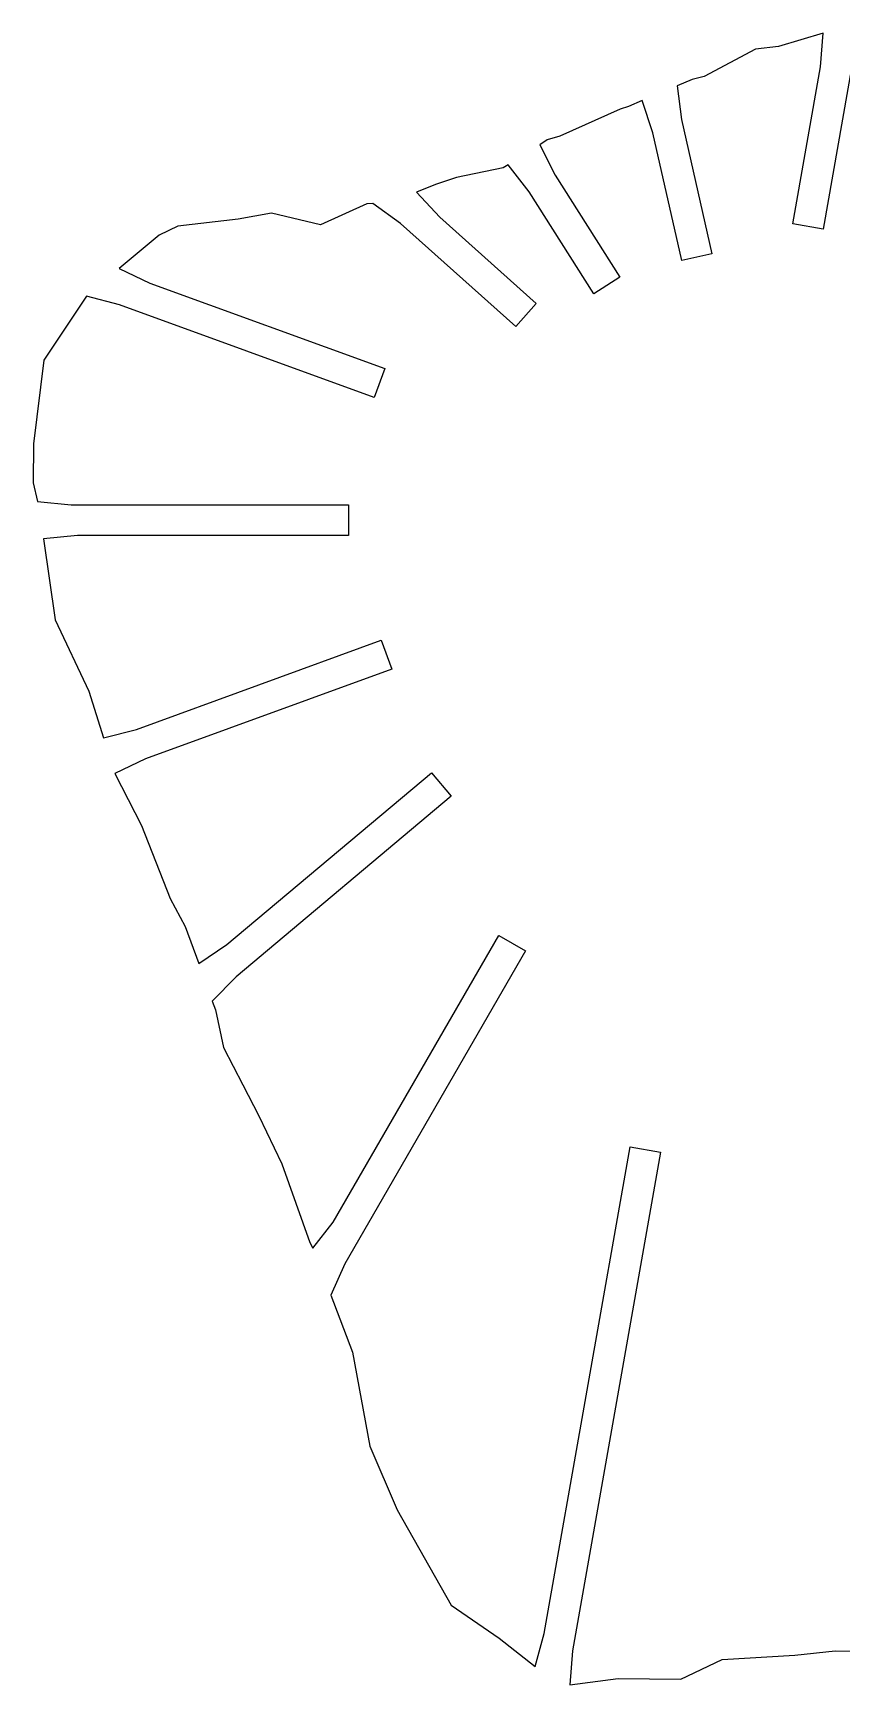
# Model space of a CAD drawing. Header units: inches. Extents: x -5 to 457, y 101 to 320.
# Drawn here: x 231.5 to 337.9, y 101.7 to 318.8 of the extents above; entities that cross this region are included whole.
import ezdxf

# ---------------------------------------------------------------- set-up
doc = ezdxf.new("R2010")
doc.units = ezdxf.units.IN
doc.header["$MEASUREMENT"] = 0
doc.layers.add('boundary', color=7, linetype='Continuous')

# ---------------------------------------------------------------- blocks, each defined once
blk = doc.blocks.new('block 125')
at = {"layer": 'boundary', "color": 5, "lineweight": 25, "true_color": 0x0000ff}
for points in [[(275.82, 133.06), (279.4, 124.66)], [(275.82, 133.06), (279.4, 124.66)], [(275.82, 133.06), (275.82, 133.06)], [(279.4, 124.66), (279.4, 124.66)]]:
    blk.add_lwpolyline(points, dxfattribs=at)
blk = doc.blocks.new('block 126')
at = {"layer": 'boundary', "color": 5, "lineweight": 25, "true_color": 0x0000ff}
for points in [[(279.4, 124.66), (286.53, 112.13)], [(279.4, 124.66), (286.53, 112.13)], [(279.4, 124.66), (279.4, 124.66)], [(286.53, 112.13), (286.53, 112.13)]]:
    blk.add_lwpolyline(points, dxfattribs=at)
blk = doc.blocks.new('block 127')
at = {"layer": 'boundary', "color": 5, "lineweight": 25, "true_color": 0x0000ff}
for points in [[(286.53, 112.13), (292.81, 107.81)], [(286.53, 112.13), (292.81, 107.81)], [(286.53, 112.13), (286.53, 112.13)], [(292.81, 107.81), (292.81, 107.81)]]:
    blk.add_lwpolyline(points, dxfattribs=at)
blk = doc.blocks.new('block 128')
at = {"layer": 'boundary', "color": 5, "lineweight": 25, "true_color": 0x0000ff}
for points in [[(292.81, 107.81), (297.55, 104.09)], [(292.81, 107.81), (297.55, 104.09)], [(292.81, 107.81), (292.81, 107.81)], [(297.55, 104.09), (297.55, 104.09)]]:
    blk.add_lwpolyline(points, dxfattribs=at)
blk = doc.blocks.new('block 129')
at = {"layer": 'boundary', "color": 5, "lineweight": 25, "true_color": 0x0000ff}
for points in [[(297.55, 104.09), (298.75, 108.4)], [(297.55, 104.09), (298.75, 108.4)], [(298.75, 108.4), (298.75, 108.4)], [(297.55, 104.09), (297.55, 104.09)]]:
    blk.add_lwpolyline(points, dxfattribs=at)
blk = doc.blocks.new('block 130')
at = {"layer": 'boundary', "color": 5, "lineweight": 25, "true_color": 0x0000ff}
for points in [[(298.75, 108.4), (310.04, 172.38)], [(298.75, 108.4), (310.04, 172.38)], [(310.04, 172.38), (310.04, 172.38)], [(298.75, 108.4), (298.75, 108.4)]]:
    blk.add_lwpolyline(points, dxfattribs=at)
blk = doc.blocks.new('block 131')
at = {"layer": 'boundary', "color": 5, "lineweight": 25, "true_color": 0x0000ff}
for points in [[(310.04, 172.38), (314.03, 171.68)], [(310.04, 172.38), (314.03, 171.68)], [(310.04, 172.38), (310.04, 172.38)], [(314.03, 171.68), (314.03, 171.68)]]:
    blk.add_lwpolyline(points, dxfattribs=at)
blk = doc.blocks.new('block 132')
at = {"layer": 'boundary', "color": 5, "lineweight": 25, "true_color": 0x0000ff}
for points in [[(314.03, 171.68), (302.47, 106.12)], [(314.03, 171.68), (302.47, 106.12)], [(314.03, 171.68), (314.03, 171.68)], [(302.47, 106.12), (302.47, 106.12)]]:
    blk.add_lwpolyline(points, dxfattribs=at)
blk = doc.blocks.new('block 133')
at = {"layer": 'boundary', "color": 5, "lineweight": 25, "true_color": 0x0000ff}
for points in [[(302.47, 106.12), (302.13, 101.65)], [(302.47, 106.12), (302.13, 101.65)], [(302.47, 106.12), (302.47, 106.12)], [(302.13, 101.65), (302.13, 101.65)]]:
    blk.add_lwpolyline(points, dxfattribs=at)
blk = doc.blocks.new('block 134')
at = {"layer": 'boundary', "color": 5, "lineweight": 25, "true_color": 0x0000ff}
for points in [[(302.13, 101.65), (308.46, 102.48)], [(302.13, 101.65), (308.46, 102.48)], [(308.46, 102.48), (308.46, 102.48)], [(302.13, 101.65), (302.13, 101.65)]]:
    blk.add_lwpolyline(points, dxfattribs=at)
blk = doc.blocks.new('block 135')
at = {"layer": 'boundary', "color": 5, "lineweight": 25, "true_color": 0x0000ff}
for points in [[(308.46, 102.48), (316.71, 102.42)], [(308.46, 102.48), (316.71, 102.42)], [(308.46, 102.48), (308.46, 102.48)], [(316.71, 102.42), (316.71, 102.42)]]:
    blk.add_lwpolyline(points, dxfattribs=at)
blk = doc.blocks.new('block 136')
at = {"layer": 'boundary', "color": 5, "lineweight": 25, "true_color": 0x0000ff}
for points in [[(316.71, 102.42), (322.14, 105.01)], [(316.71, 102.42), (322.14, 105.01)], [(322.14, 105.01), (322.14, 105.01)], [(316.71, 102.42), (316.71, 102.42)]]:
    blk.add_lwpolyline(points, dxfattribs=at)
blk = doc.blocks.new('block 137')
at = {"layer": 'boundary', "color": 5, "lineweight": 25, "true_color": 0x0000ff}
for points in [[(322.14, 105.01), (331.68, 105.55)], [(322.14, 105.01), (331.68, 105.55)], [(322.14, 105.01), (322.14, 105.01)], [(331.68, 105.55), (331.68, 105.55)]]:
    blk.add_lwpolyline(points, dxfattribs=at)
blk = doc.blocks.new('block 138')
at = {"layer": 'boundary', "color": 5, "lineweight": 25, "true_color": 0x0000ff}
for points in [[(331.68, 105.55), (337.02, 106.15)], [(331.68, 105.55), (337.02, 106.15)], [(331.68, 105.55), (331.68, 105.55)], [(337.02, 106.15), (337.02, 106.15)]]:
    blk.add_lwpolyline(points, dxfattribs=at)
blk = doc.blocks.new('block 139')
at = {"layer": 'boundary', "color": 5, "lineweight": 25, "true_color": 0x0000ff}
for points in [[(337.02, 106.15), (349.04, 106.04)], [(337.02, 106.15), (349.04, 106.04)], [(337.02, 106.15), (337.02, 106.15)], [(349.04, 106.04), (349.04, 106.04)]]:
    blk.add_lwpolyline(points, dxfattribs=at)
blk = doc.blocks.new('block 225')
at = {"layer": 'boundary', "color": 5, "lineweight": 25, "true_color": 0x0000ff}
for points in [[(339.25, 314.71), (335.42, 293.02)], [(339.25, 314.71), (335.42, 293.02)], [(339.25, 314.71), (339.25, 314.71)], [(335.42, 293.02), (335.42, 293.02)]]:
    blk.add_lwpolyline(points, dxfattribs=at)
blk = doc.blocks.new('block 226')
at = {"layer": 'boundary', "color": 5, "lineweight": 25, "true_color": 0x0000ff}
for points in [[(335.42, 293.02), (331.43, 293.72)], [(335.42, 293.02), (331.43, 293.72)], [(331.43, 293.72), (331.43, 293.72)], [(335.42, 293.02), (335.42, 293.02)]]:
    blk.add_lwpolyline(points, dxfattribs=at)
blk = doc.blocks.new('block 227')
at = {"layer": 'boundary', "color": 5, "lineweight": 25, "true_color": 0x0000ff}
for points in [[(331.43, 293.72), (335.07, 314.33)], [(331.43, 293.72), (335.07, 314.33)], [(335.07, 314.33), (335.07, 314.33)], [(331.43, 293.72), (331.43, 293.72)]]:
    blk.add_lwpolyline(points, dxfattribs=at)
blk = doc.blocks.new('block 228')
at = {"layer": 'boundary', "color": 5, "lineweight": 25, "true_color": 0x0000ff}
for points in [[(335.07, 314.33), (335.41, 318.79)], [(335.07, 314.33), (335.41, 318.79)], [(335.41, 318.79), (335.41, 318.79)], [(335.07, 314.33), (335.07, 314.33)]]:
    blk.add_lwpolyline(points, dxfattribs=at)
blk = doc.blocks.new('block 229')
at = {"layer": 'boundary', "color": 5, "lineweight": 25, "true_color": 0x0000ff}
for points in [[(335.41, 318.79), (329.56, 317)], [(335.41, 318.79), (329.56, 317)], [(335.41, 318.79), (335.41, 318.79)], [(329.56, 317), (329.56, 317)]]:
    blk.add_lwpolyline(points, dxfattribs=at)
blk = doc.blocks.new('block 230')
at = {"layer": 'boundary', "color": 5, "lineweight": 25, "true_color": 0x0000ff}
for points in [[(329.56, 317), (326.55, 316.68)], [(329.56, 317), (326.55, 316.68)], [(326.55, 316.68), (326.55, 316.68)], [(329.56, 317), (329.56, 317)]]:
    blk.add_lwpolyline(points, dxfattribs=at)
blk = doc.blocks.new('block 231')
at = {"layer": 'boundary', "color": 5, "lineweight": 25, "true_color": 0x0000ff}
for points in [[(326.55, 316.68), (319.76, 313.08)], [(326.55, 316.68), (319.76, 313.08)], [(326.55, 316.68), (326.55, 316.68)], [(319.76, 313.08), (319.76, 313.08)]]:
    blk.add_lwpolyline(points, dxfattribs=at)
blk = doc.blocks.new('block 232')
at = {"layer": 'boundary', "color": 5, "lineweight": 25, "true_color": 0x0000ff}
for points in [[(319.76, 313.08), (318.2, 312.68)], [(319.76, 313.08), (318.2, 312.68)], [(318.2, 312.68), (318.2, 312.68)], [(319.76, 313.08), (319.76, 313.08)]]:
    blk.add_lwpolyline(points, dxfattribs=at)
blk = doc.blocks.new('block 233')
at = {"layer": 'boundary', "color": 5, "lineweight": 25, "true_color": 0x0000ff}
for points in [[(318.2, 312.68), (316.24, 311.85)], [(318.2, 312.68), (316.24, 311.85)], [(318.2, 312.68), (318.2, 312.68)], [(316.24, 311.85), (316.24, 311.85)]]:
    blk.add_lwpolyline(points, dxfattribs=at)
blk = doc.blocks.new('block 234')
at = {"layer": 'boundary', "color": 5, "lineweight": 25, "true_color": 0x0000ff}
for points in [[(316.24, 311.85), (316.8, 307.41)], [(316.24, 311.85), (316.8, 307.41)], [(316.24, 311.85), (316.24, 311.85)], [(316.8, 307.41), (316.8, 307.41)]]:
    blk.add_lwpolyline(points, dxfattribs=at)
blk = doc.blocks.new('block 235')
at = {"layer": 'boundary', "color": 5, "lineweight": 25, "true_color": 0x0000ff}
for points in [[(316.8, 307.41), (320.78, 289.78)], [(316.8, 307.41), (320.78, 289.78)], [(316.8, 307.41), (316.8, 307.41)], [(320.78, 289.78), (320.78, 289.78)]]:
    blk.add_lwpolyline(points, dxfattribs=at)
blk = doc.blocks.new('block 236')
at = {"layer": 'boundary', "color": 5, "lineweight": 25, "true_color": 0x0000ff}
for points in [[(320.78, 289.78), (316.83, 288.89)], [(320.78, 289.78), (316.83, 288.89)], [(316.83, 288.89), (316.83, 288.89)], [(320.78, 289.78), (320.78, 289.78)]]:
    blk.add_lwpolyline(points, dxfattribs=at)
blk = doc.blocks.new('block 237')
at = {"layer": 'boundary', "color": 5, "lineweight": 25, "true_color": 0x0000ff}
for points in [[(316.83, 288.89), (313.04, 305.66)], [(316.83, 288.89), (313.04, 305.66)], [(313.04, 305.66), (313.04, 305.66)], [(316.83, 288.89), (316.83, 288.89)]]:
    blk.add_lwpolyline(points, dxfattribs=at)
blk = doc.blocks.new('block 238')
at = {"layer": 'boundary', "color": 5, "lineweight": 25, "true_color": 0x0000ff}
for points in [[(313.04, 305.66), (311.63, 309.91)], [(313.04, 305.66), (311.63, 309.91)], [(311.63, 309.91), (311.63, 309.91)], [(313.04, 305.66), (313.04, 305.66)]]:
    blk.add_lwpolyline(points, dxfattribs=at)
blk = doc.blocks.new('block 239')
at = {"layer": 'boundary', "color": 5, "lineweight": 25, "true_color": 0x0000ff}
for points in [[(311.63, 309.91), (309.81, 309.14)], [(311.63, 309.91), (309.81, 309.14)], [(309.81, 309.14), (309.81, 309.14)], [(311.63, 309.91), (311.63, 309.91)]]:
    blk.add_lwpolyline(points, dxfattribs=at)
blk = doc.blocks.new('block 240')
at = {"layer": 'boundary', "color": 5, "lineweight": 25, "true_color": 0x0000ff}
for points in [[(309.81, 309.14), (308.75, 308.79)], [(309.81, 309.14), (308.75, 308.79)], [(308.75, 308.79), (308.75, 308.79)], [(309.81, 309.14), (309.81, 309.14)]]:
    blk.add_lwpolyline(points, dxfattribs=at)
blk = doc.blocks.new('block 241')
at = {"layer": 'boundary', "color": 5, "lineweight": 25, "true_color": 0x0000ff}
for points in [[(308.75, 308.79), (300.79, 305.25)], [(308.75, 308.79), (300.79, 305.25)], [(308.75, 308.79), (308.75, 308.79)], [(300.79, 305.25), (300.79, 305.25)]]:
    blk.add_lwpolyline(points, dxfattribs=at)
blk = doc.blocks.new('block 242')
at = {"layer": 'boundary', "color": 5, "lineweight": 25, "true_color": 0x0000ff}
for points in [[(300.79, 305.25), (299.15, 304.73)], [(300.79, 305.25), (299.15, 304.73)], [(299.15, 304.73), (299.15, 304.73)], [(300.79, 305.25), (300.79, 305.25)]]:
    blk.add_lwpolyline(points, dxfattribs=at)
blk = doc.blocks.new('block 243')
at = {"layer": 'boundary', "color": 5, "lineweight": 25, "true_color": 0x0000ff}
for points in [[(299.15, 304.73), (298.15, 304.1)], [(299.15, 304.73), (298.15, 304.1)], [(298.15, 304.1), (298.15, 304.1)], [(299.15, 304.73), (299.15, 304.73)]]:
    blk.add_lwpolyline(points, dxfattribs=at)
blk = doc.blocks.new('block 244')
at = {"layer": 'boundary', "color": 5, "lineweight": 25, "true_color": 0x0000ff}
for points in [[(298.15, 304.1), (300.17, 300.11)], [(298.15, 304.1), (300.17, 300.11)], [(298.15, 304.1), (298.15, 304.1)], [(300.17, 300.11), (300.17, 300.11)]]:
    blk.add_lwpolyline(points, dxfattribs=at)
blk = doc.blocks.new('block 245')
at = {"layer": 'boundary', "color": 5, "lineweight": 25, "true_color": 0x0000ff}
for points in [[(300.17, 300.11), (308.71, 286.68)], [(300.17, 300.11), (308.71, 286.68)], [(300.17, 300.11), (300.17, 300.11)], [(308.71, 286.68), (308.71, 286.68)]]:
    blk.add_lwpolyline(points, dxfattribs=at)
blk = doc.blocks.new('block 246')
at = {"layer": 'boundary', "color": 5, "lineweight": 25, "true_color": 0x0000ff}
for points in [[(308.71, 286.68), (305.29, 284.51)], [(308.71, 286.68), (305.29, 284.51)], [(308.71, 286.68), (308.71, 286.68)], [(305.29, 284.51), (305.29, 284.51)]]:
    blk.add_lwpolyline(points, dxfattribs=at)
blk = doc.blocks.new('block 247')
at = {"layer": 'boundary', "color": 5, "lineweight": 25, "true_color": 0x0000ff}
for points in [[(305.29, 284.51), (296.75, 297.93)], [(305.29, 284.51), (296.75, 297.93)], [(296.75, 297.93), (296.75, 297.93)], [(305.29, 284.51), (305.29, 284.51)]]:
    blk.add_lwpolyline(points, dxfattribs=at)
blk = doc.blocks.new('block 248')
at = {"layer": 'boundary', "color": 5, "lineweight": 25, "true_color": 0x0000ff}
for points in [[(296.75, 297.93), (293.99, 301.46)], [(296.75, 297.93), (293.99, 301.46)], [(293.99, 301.46), (293.99, 301.46)], [(296.75, 297.93), (296.75, 297.93)]]:
    blk.add_lwpolyline(points, dxfattribs=at)
blk = doc.blocks.new('block 249')
at = {"layer": 'boundary', "color": 5, "lineweight": 25, "true_color": 0x0000ff}
for points in [[(293.99, 301.46), (293.35, 301.05)], [(293.99, 301.46), (293.35, 301.05)], [(293.35, 301.05), (293.35, 301.05)], [(293.99, 301.46), (293.99, 301.46)]]:
    blk.add_lwpolyline(points, dxfattribs=at)
blk = doc.blocks.new('block 250')
at = {"layer": 'boundary', "color": 5, "lineweight": 25, "true_color": 0x0000ff}
for points in [[(293.35, 301.05), (287.2, 299.8)], [(293.35, 301.05), (287.2, 299.8)], [(287.2, 299.8), (287.2, 299.8)], [(293.35, 301.05), (293.35, 301.05)]]:
    blk.add_lwpolyline(points, dxfattribs=at)
blk = doc.blocks.new('block 251')
at = {"layer": 'boundary', "color": 5, "lineweight": 25, "true_color": 0x0000ff}
for points in [[(287.2, 299.8), (284.47, 298.87)], [(287.2, 299.8), (284.47, 298.87)], [(287.2, 299.8), (287.2, 299.8)], [(284.47, 298.87), (284.47, 298.87)]]:
    blk.add_lwpolyline(points, dxfattribs=at)
blk = doc.blocks.new('block 252')
at = {"layer": 'boundary', "color": 5, "lineweight": 25, "true_color": 0x0000ff}
for points in [[(284.47, 298.87), (281.97, 297.87)], [(284.47, 298.87), (281.97, 297.87)], [(281.97, 297.87), (281.97, 297.87)], [(284.47, 298.87), (284.47, 298.87)]]:
    blk.add_lwpolyline(points, dxfattribs=at)
blk = doc.blocks.new('block 253')
at = {"layer": 'boundary', "color": 5, "lineweight": 25, "true_color": 0x0000ff}
for points in [[(281.97, 297.87), (285, 294.58)], [(281.97, 297.87), (285, 294.58)], [(281.97, 297.87), (281.97, 297.87)], [(285, 294.58), (285, 294.58)]]:
    blk.add_lwpolyline(points, dxfattribs=at)
blk = doc.blocks.new('block 254')
at = {"layer": 'boundary', "color": 5, "lineweight": 25, "true_color": 0x0000ff}
for points in [[(285, 294.58), (297.7, 283.26)], [(285, 294.58), (297.7, 283.26)], [(285, 294.58), (285, 294.58)], [(297.7, 283.26), (297.7, 283.26)]]:
    blk.add_lwpolyline(points, dxfattribs=at)
blk = doc.blocks.new('block 255')
at = {"layer": 'boundary', "color": 5, "lineweight": 25, "true_color": 0x0000ff}
for points in [[(297.7, 283.26), (295, 280.23)], [(297.7, 283.26), (295, 280.23)], [(297.7, 283.26), (297.7, 283.26)], [(295, 280.23), (295, 280.23)]]:
    blk.add_lwpolyline(points, dxfattribs=at)
blk = doc.blocks.new('block 256')
at = {"layer": 'boundary', "color": 5, "lineweight": 25, "true_color": 0x0000ff}
for points in [[(295, 280.23), (279.83, 293.76)], [(295, 280.23), (279.83, 293.76)], [(279.83, 293.76), (279.83, 293.76)], [(295, 280.23), (295, 280.23)]]:
    blk.add_lwpolyline(points, dxfattribs=at)
blk = doc.blocks.new('block 257')
at = {"layer": 'boundary', "color": 5, "lineweight": 25, "true_color": 0x0000ff}
for points in [[(279.83, 293.76), (276.21, 296.4)], [(279.83, 293.76), (276.21, 296.4)], [(276.21, 296.4), (276.21, 296.4)], [(279.83, 293.76), (279.83, 293.76)]]:
    blk.add_lwpolyline(points, dxfattribs=at)
blk = doc.blocks.new('block 258')
at = {"layer": 'boundary', "color": 5, "lineweight": 25, "true_color": 0x0000ff}
for points in [[(276.21, 296.4), (275.43, 296.33)], [(276.21, 296.4), (275.43, 296.33)], [(275.43, 296.33), (275.43, 296.33)], [(276.21, 296.4), (276.21, 296.4)]]:
    blk.add_lwpolyline(points, dxfattribs=at)
blk = doc.blocks.new('block 259')
at = {"layer": 'boundary', "color": 5, "lineweight": 25, "true_color": 0x0000ff}
for points in [[(275.43, 296.33), (269.32, 293.56)], [(275.43, 296.33), (269.32, 293.56)], [(275.43, 296.33), (275.43, 296.33)], [(269.32, 293.56), (269.32, 293.56)]]:
    blk.add_lwpolyline(points, dxfattribs=at)
blk = doc.blocks.new('block 260')
at = {"layer": 'boundary', "color": 5, "lineweight": 25, "true_color": 0x0000ff}
for points in [[(269.32, 293.56), (262.9, 295.11)], [(269.32, 293.56), (262.9, 295.11)], [(262.9, 295.11), (262.9, 295.11)], [(269.32, 293.56), (269.32, 293.56)]]:
    blk.add_lwpolyline(points, dxfattribs=at)
blk = doc.blocks.new('block 261')
at = {"layer": 'boundary', "color": 5, "lineweight": 25, "true_color": 0x0000ff}
for points in [[(262.9, 295.11), (258.49, 294.34)], [(262.9, 295.11), (258.49, 294.34)], [(258.49, 294.34), (258.49, 294.34)], [(262.9, 295.11), (262.9, 295.11)]]:
    blk.add_lwpolyline(points, dxfattribs=at)
blk = doc.blocks.new('block 262')
at = {"layer": 'boundary', "color": 5, "lineweight": 25, "true_color": 0x0000ff}
for points in [[(258.49, 294.34), (250.55, 293.4)], [(258.49, 294.34), (250.55, 293.4)], [(250.55, 293.4), (250.55, 293.4)], [(258.49, 294.34), (258.49, 294.34)]]:
    blk.add_lwpolyline(points, dxfattribs=at)
blk = doc.blocks.new('block 263')
at = {"layer": 'boundary', "color": 5, "lineweight": 25, "true_color": 0x0000ff}
for points in [[(250.55, 293.4), (248.12, 292.2)], [(250.55, 293.4), (248.12, 292.2)], [(250.55, 293.4), (250.55, 293.4)], [(248.12, 292.2), (248.12, 292.2)]]:
    blk.add_lwpolyline(points, dxfattribs=at)
blk = doc.blocks.new('block 264')
at = {"layer": 'boundary', "color": 5, "lineweight": 25, "true_color": 0x0000ff}
for points in [[(248.12, 292.2), (242.86, 287.86)], [(248.12, 292.2), (242.86, 287.86)], [(248.12, 292.2), (248.12, 292.2)], [(242.86, 287.86), (242.86, 287.86)]]:
    blk.add_lwpolyline(points, dxfattribs=at)
blk = doc.blocks.new('block 265')
at = {"layer": 'boundary', "color": 5, "lineweight": 25, "true_color": 0x0000ff}
for points in [[(242.86, 287.86), (246.9, 285.93)], [(242.86, 287.86), (246.9, 285.93)], [(242.86, 287.86), (242.86, 287.86)], [(246.9, 285.93), (246.9, 285.93)]]:
    blk.add_lwpolyline(points, dxfattribs=at)
blk = doc.blocks.new('block 266')
at = {"layer": 'boundary', "color": 5, "lineweight": 25, "true_color": 0x0000ff}
for points in [[(246.9, 285.93), (277.78, 274.69)], [(246.9, 285.93), (277.78, 274.69)], [(246.9, 285.93), (246.9, 285.93)], [(277.78, 274.69), (277.78, 274.69)]]:
    blk.add_lwpolyline(points, dxfattribs=at)
blk = doc.blocks.new('block 267')
at = {"layer": 'boundary', "color": 5, "lineweight": 25, "true_color": 0x0000ff}
for points in [[(277.78, 274.69), (276.39, 270.88)], [(277.78, 274.69), (276.39, 270.88)], [(277.78, 274.69), (277.78, 274.69)], [(276.39, 270.88), (276.39, 270.88)]]:
    blk.add_lwpolyline(points, dxfattribs=at)
blk = doc.blocks.new('block 268')
at = {"layer": 'boundary', "color": 5, "lineweight": 25, "true_color": 0x0000ff}
for points in [[(276.39, 270.88), (242.88, 283.08)], [(276.39, 270.88), (242.88, 283.08)], [(242.88, 283.08), (242.88, 283.08)], [(276.39, 270.88), (276.39, 270.88)]]:
    blk.add_lwpolyline(points, dxfattribs=at)
blk = doc.blocks.new('block 269')
at = {"layer": 'boundary', "color": 5, "lineweight": 25, "true_color": 0x0000ff}
for points in [[(242.88, 283.08), (238.54, 284.19)], [(242.88, 283.08), (238.54, 284.19)], [(238.54, 284.19), (238.54, 284.19)], [(242.88, 283.08), (242.88, 283.08)]]:
    blk.add_lwpolyline(points, dxfattribs=at)
blk = doc.blocks.new('block 270')
at = {"layer": 'boundary', "color": 5, "lineweight": 25, "true_color": 0x0000ff}
for points in [[(238.54, 284.19), (232.95, 275.8)], [(238.54, 284.19), (232.95, 275.8)], [(238.54, 284.19), (238.54, 284.19)], [(232.95, 275.8), (232.95, 275.8)]]:
    blk.add_lwpolyline(points, dxfattribs=at)
blk = doc.blocks.new('block 271')
at = {"layer": 'boundary', "color": 5, "lineweight": 25, "true_color": 0x0000ff}
for points in [[(232.95, 275.8), (231.59, 264.78)], [(232.95, 275.8), (231.59, 264.78)], [(232.95, 275.8), (232.95, 275.8)], [(231.59, 264.78), (231.59, 264.78)]]:
    blk.add_lwpolyline(points, dxfattribs=at)
blk = doc.blocks.new('block 272')
at = {"layer": 'boundary', "color": 5, "lineweight": 25, "true_color": 0x0000ff}
for points in [[(231.59, 264.78), (231.53, 259.65)], [(231.59, 264.78), (231.53, 259.65)], [(231.59, 264.78), (231.59, 264.78)], [(231.53, 259.65), (231.53, 259.65)]]:
    blk.add_lwpolyline(points, dxfattribs=at)
blk = doc.blocks.new('block 273')
at = {"layer": 'boundary', "color": 5, "lineweight": 25, "true_color": 0x0000ff}
for points in [[(231.53, 259.65), (232.1, 257.22)], [(231.53, 259.65), (232.1, 257.22)], [(231.53, 259.65), (231.53, 259.65)], [(232.1, 257.22), (232.1, 257.22)]]:
    blk.add_lwpolyline(points, dxfattribs=at)
blk = doc.blocks.new('block 274')
at = {"layer": 'boundary', "color": 5, "lineweight": 25, "true_color": 0x0000ff}
for points in [[(232.1, 257.22), (236.56, 256.78)], [(232.1, 257.22), (236.56, 256.78)], [(232.1, 257.22), (232.1, 257.22)], [(236.56, 256.78), (236.56, 256.78)]]:
    blk.add_lwpolyline(points, dxfattribs=at)
blk = doc.blocks.new('block 275')
at = {"layer": 'boundary', "color": 5, "lineweight": 25, "true_color": 0x0000ff}
for points in [[(236.56, 256.78), (273, 256.78)], [(236.56, 256.78), (273, 256.78)], [(236.56, 256.78), (236.56, 256.78)], [(273, 256.78), (273, 256.78)]]:
    blk.add_lwpolyline(points, dxfattribs=at)
blk = doc.blocks.new('block 276')
at = {"layer": 'boundary', "color": 5, "lineweight": 25, "true_color": 0x0000ff}
for points in [[(273, 256.78), (273, 252.73)], [(273, 256.78), (273, 252.73)], [(273, 256.78), (273, 256.78)], [(273, 252.73), (273, 252.73)]]:
    blk.add_lwpolyline(points, dxfattribs=at)
blk = doc.blocks.new('block 277')
at = {"layer": 'boundary', "color": 5, "lineweight": 25, "true_color": 0x0000ff}
for points in [[(273, 252.73), (237.38, 252.73)], [(273, 252.73), (237.38, 252.73)], [(237.38, 252.73), (237.38, 252.73)], [(273, 252.73), (273, 252.73)]]:
    blk.add_lwpolyline(points, dxfattribs=at)
blk = doc.blocks.new('block 278')
at = {"layer": 'boundary', "color": 5, "lineweight": 25, "true_color": 0x0000ff}
for points in [[(237.38, 252.73), (232.92, 252.29)], [(237.38, 252.73), (232.92, 252.29)], [(232.92, 252.29), (232.92, 252.29)], [(237.38, 252.73), (237.38, 252.73)]]:
    blk.add_lwpolyline(points, dxfattribs=at)
blk = doc.blocks.new('block 279')
at = {"layer": 'boundary', "color": 5, "lineweight": 25, "true_color": 0x0000ff}
for points in [[(232.92, 252.29), (234.44, 241.65)], [(232.92, 252.29), (234.44, 241.65)], [(232.92, 252.29), (232.92, 252.29)], [(234.44, 241.65), (234.44, 241.65)]]:
    blk.add_lwpolyline(points, dxfattribs=at)
blk = doc.blocks.new('block 280')
at = {"layer": 'boundary', "color": 5, "lineweight": 25, "true_color": 0x0000ff}
for points in [[(234.44, 241.65), (238.86, 232.26)], [(234.44, 241.65), (238.86, 232.26)], [(234.44, 241.65), (234.44, 241.65)], [(238.86, 232.26), (238.86, 232.26)]]:
    blk.add_lwpolyline(points, dxfattribs=at)
blk = doc.blocks.new('block 281')
at = {"layer": 'boundary', "color": 5, "lineweight": 25, "true_color": 0x0000ff}
for points in [[(238.86, 232.26), (240.8, 226.14)], [(238.86, 232.26), (240.8, 226.14)], [(238.86, 232.26), (238.86, 232.26)], [(240.8, 226.14), (240.8, 226.14)]]:
    blk.add_lwpolyline(points, dxfattribs=at)
blk = doc.blocks.new('block 282')
at = {"layer": 'boundary', "color": 5, "lineweight": 25, "true_color": 0x0000ff}
for points in [[(240.8, 226.14), (245.14, 227.25)], [(240.8, 226.14), (245.14, 227.25)], [(240.8, 226.14), (240.8, 226.14)], [(245.14, 227.25), (245.14, 227.25)]]:
    blk.add_lwpolyline(points, dxfattribs=at)
blk = doc.blocks.new('block 283')
at = {"layer": 'boundary', "color": 5, "lineweight": 25, "true_color": 0x0000ff}
for points in [[(245.14, 227.25), (277.32, 238.97)], [(245.14, 227.25), (277.32, 238.97)], [(277.32, 238.97), (277.32, 238.97)], [(245.14, 227.25), (245.14, 227.25)]]:
    blk.add_lwpolyline(points, dxfattribs=at)
blk = doc.blocks.new('block 284')
at = {"layer": 'boundary', "color": 5, "lineweight": 25, "true_color": 0x0000ff}
for points in [[(277.32, 238.97), (278.71, 235.16)], [(277.32, 238.97), (278.71, 235.16)], [(277.32, 238.97), (277.32, 238.97)], [(278.71, 235.16), (278.71, 235.16)]]:
    blk.add_lwpolyline(points, dxfattribs=at)
blk = doc.blocks.new('block 285')
at = {"layer": 'boundary', "color": 5, "lineweight": 25, "true_color": 0x0000ff}
for points in [[(278.71, 235.16), (246.33, 223.38)], [(278.71, 235.16), (246.33, 223.38)], [(278.71, 235.16), (278.71, 235.16)], [(246.33, 223.38), (246.33, 223.38)]]:
    blk.add_lwpolyline(points, dxfattribs=at)
blk = doc.blocks.new('block 286')
at = {"layer": 'boundary', "color": 5, "lineweight": 25, "true_color": 0x0000ff}
for points in [[(246.33, 223.38), (242.3, 221.44)], [(246.33, 223.38), (242.3, 221.44)], [(246.33, 223.38), (246.33, 223.38)], [(242.3, 221.44), (242.3, 221.44)]]:
    blk.add_lwpolyline(points, dxfattribs=at)
blk = doc.blocks.new('block 287')
at = {"layer": 'boundary', "color": 5, "lineweight": 25, "true_color": 0x0000ff}
for points in [[(242.3, 221.44), (245.78, 214.63)], [(242.3, 221.44), (245.78, 214.63)], [(242.3, 221.44), (242.3, 221.44)], [(245.78, 214.63), (245.78, 214.63)]]:
    blk.add_lwpolyline(points, dxfattribs=at)
blk = doc.blocks.new('block 288')
at = {"layer": 'boundary', "color": 5, "lineweight": 25, "true_color": 0x0000ff}
for points in [[(245.78, 214.63), (249.54, 205.02)], [(245.78, 214.63), (249.54, 205.02)], [(245.78, 214.63), (245.78, 214.63)], [(249.54, 205.02), (249.54, 205.02)]]:
    blk.add_lwpolyline(points, dxfattribs=at)
blk = doc.blocks.new('block 289')
at = {"layer": 'boundary', "color": 5, "lineweight": 25, "true_color": 0x0000ff}
for points in [[(249.54, 205.02), (251.55, 201.35)], [(249.54, 205.02), (251.55, 201.35)], [(249.54, 205.02), (249.54, 205.02)], [(251.55, 201.35), (251.55, 201.35)]]:
    blk.add_lwpolyline(points, dxfattribs=at)
blk = doc.blocks.new('block 290')
at = {"layer": 'boundary', "color": 5, "lineweight": 25, "true_color": 0x0000ff}
for points in [[(251.55, 201.35), (253.32, 196.47)], [(251.55, 201.35), (253.32, 196.47)], [(251.55, 201.35), (251.55, 201.35)], [(253.32, 196.47), (253.32, 196.47)]]:
    blk.add_lwpolyline(points, dxfattribs=at)
blk = doc.blocks.new('block 291')
at = {"layer": 'boundary', "color": 5, "lineweight": 25, "true_color": 0x0000ff}
for points in [[(253.32, 196.47), (257.02, 199)], [(253.32, 196.47), (257.02, 199)], [(257.02, 199), (257.02, 199)], [(253.32, 196.47), (253.32, 196.47)]]:
    blk.add_lwpolyline(points, dxfattribs=at)
blk = doc.blocks.new('block 292')
at = {"layer": 'boundary', "color": 5, "lineweight": 25, "true_color": 0x0000ff}
for points in [[(257.02, 199), (283.91, 221.56)], [(257.02, 199), (283.91, 221.56)], [(283.91, 221.56), (283.91, 221.56)], [(257.02, 199), (257.02, 199)]]:
    blk.add_lwpolyline(points, dxfattribs=at)
blk = doc.blocks.new('block 293')
at = {"layer": 'boundary', "color": 5, "lineweight": 25, "true_color": 0x0000ff}
for points in [[(283.91, 221.56), (286.52, 218.46)], [(283.91, 221.56), (286.52, 218.46)], [(283.91, 221.56), (283.91, 221.56)], [(286.52, 218.46), (286.52, 218.46)]]:
    blk.add_lwpolyline(points, dxfattribs=at)
blk = doc.blocks.new('block 294')
at = {"layer": 'boundary', "color": 5, "lineweight": 25, "true_color": 0x0000ff}
for points in [[(286.52, 218.46), (258.23, 194.72)], [(286.52, 218.46), (258.23, 194.72)], [(286.52, 218.46), (286.52, 218.46)], [(258.23, 194.72), (258.23, 194.72)]]:
    blk.add_lwpolyline(points, dxfattribs=at)
blk = doc.blocks.new('block 295')
at = {"layer": 'boundary', "color": 5, "lineweight": 25, "true_color": 0x0000ff}
for points in [[(258.23, 194.72), (255.1, 191.52)], [(258.23, 194.72), (255.1, 191.52)], [(258.23, 194.72), (258.23, 194.72)], [(255.1, 191.52), (255.1, 191.52)]]:
    blk.add_lwpolyline(points, dxfattribs=at)
blk = doc.blocks.new('block 296')
at = {"layer": 'boundary', "color": 5, "lineweight": 25, "true_color": 0x0000ff}
for points in [[(255.1, 191.52), (255.51, 190.38)], [(255.1, 191.52), (255.51, 190.38)], [(255.1, 191.52), (255.1, 191.52)], [(255.51, 190.38), (255.51, 190.38)]]:
    blk.add_lwpolyline(points, dxfattribs=at)
blk = doc.blocks.new('block 297')
at = {"layer": 'boundary', "color": 5, "lineweight": 25, "true_color": 0x0000ff}
for points in [[(255.51, 190.38), (256.58, 185.46)], [(255.51, 190.38), (256.58, 185.46)], [(255.51, 190.38), (255.51, 190.38)], [(256.58, 185.46), (256.58, 185.46)]]:
    blk.add_lwpolyline(points, dxfattribs=at)
blk = doc.blocks.new('block 298')
at = {"layer": 'boundary', "color": 5, "lineweight": 25, "true_color": 0x0000ff}
for points in [[(256.58, 185.46), (259.11, 180.55)], [(256.58, 185.46), (259.11, 180.55)], [(256.58, 185.46), (256.58, 185.46)], [(259.11, 180.55), (259.11, 180.55)]]:
    blk.add_lwpolyline(points, dxfattribs=at)
blk = doc.blocks.new('block 299')
at = {"layer": 'boundary', "color": 5, "lineweight": 25, "true_color": 0x0000ff}
for points in [[(259.11, 180.55), (261.21, 176.48)], [(259.11, 180.55), (261.21, 176.48)], [(259.11, 180.55), (259.11, 180.55)], [(261.21, 176.48), (261.21, 176.48)]]:
    blk.add_lwpolyline(points, dxfattribs=at)
blk = doc.blocks.new('block 300')
at = {"layer": 'boundary', "color": 5, "lineweight": 25, "true_color": 0x0000ff}
for points in [[(261.21, 176.48), (264.25, 170.15)], [(261.21, 176.48), (264.25, 170.15)], [(261.21, 176.48), (261.21, 176.48)], [(264.25, 170.15), (264.25, 170.15)]]:
    blk.add_lwpolyline(points, dxfattribs=at)
blk = doc.blocks.new('block 301')
at = {"layer": 'boundary', "color": 5, "lineweight": 25, "true_color": 0x0000ff}
for points in [[(264.25, 170.15), (267.91, 159.8)], [(264.25, 170.15), (267.91, 159.8)], [(264.25, 170.15), (264.25, 170.15)], [(267.91, 159.8), (267.91, 159.8)]]:
    blk.add_lwpolyline(points, dxfattribs=at)
blk = doc.blocks.new('block 302')
at = {"layer": 'boundary', "color": 5, "lineweight": 25, "true_color": 0x0000ff}
for points in [[(267.91, 159.8), (268.33, 159.06)], [(267.91, 159.8), (268.33, 159.06)], [(267.91, 159.8), (267.91, 159.8)], [(268.33, 159.06), (268.33, 159.06)]]:
    blk.add_lwpolyline(points, dxfattribs=at)
blk = doc.blocks.new('block 303')
at = {"layer": 'boundary', "color": 5, "lineweight": 25, "true_color": 0x0000ff}
for points in [[(268.33, 159.06), (271.01, 162.5)], [(268.33, 159.06), (271.01, 162.5)], [(271.01, 162.5), (271.01, 162.5)], [(268.33, 159.06), (268.33, 159.06)]]:
    blk.add_lwpolyline(points, dxfattribs=at)
blk = doc.blocks.new('block 304')
at = {"layer": 'boundary', "color": 5, "lineweight": 25, "true_color": 0x0000ff}
for points in [[(271.01, 162.5), (292.77, 200.18)], [(271.01, 162.5), (292.77, 200.18)], [(292.77, 200.18), (292.77, 200.18)], [(271.01, 162.5), (271.01, 162.5)]]:
    blk.add_lwpolyline(points, dxfattribs=at)
blk = doc.blocks.new('block 305')
at = {"layer": 'boundary', "color": 5, "lineweight": 25, "true_color": 0x0000ff}
for points in [[(292.77, 200.18), (296.28, 198.16)], [(292.77, 200.18), (296.28, 198.16)], [(292.77, 200.18), (292.77, 200.18)], [(296.28, 198.16), (296.28, 198.16)]]:
    blk.add_lwpolyline(points, dxfattribs=at)
blk = doc.blocks.new('block 306')
at = {"layer": 'boundary', "color": 5, "lineweight": 25, "true_color": 0x0000ff}
for points in [[(296.28, 198.16), (272.51, 156.99)], [(296.28, 198.16), (272.51, 156.99)], [(296.28, 198.16), (296.28, 198.16)], [(272.51, 156.99), (272.51, 156.99)]]:
    blk.add_lwpolyline(points, dxfattribs=at)
blk = doc.blocks.new('block 307')
at = {"layer": 'boundary', "color": 5, "lineweight": 25, "true_color": 0x0000ff}
for points in [[(272.51, 156.99), (270.67, 152.91)], [(272.51, 156.99), (270.67, 152.91)], [(272.51, 156.99), (272.51, 156.99)], [(270.67, 152.91), (270.67, 152.91)]]:
    blk.add_lwpolyline(points, dxfattribs=at)
blk = doc.blocks.new('block 308')
at = {"layer": 'boundary', "color": 5, "lineweight": 25, "true_color": 0x0000ff}
for points in [[(270.67, 152.91), (273.54, 145.4)], [(270.67, 152.91), (273.54, 145.4)], [(270.67, 152.91), (270.67, 152.91)], [(273.54, 145.4), (273.54, 145.4)]]:
    blk.add_lwpolyline(points, dxfattribs=at)
blk = doc.blocks.new('block 309')
at = {"layer": 'boundary', "color": 5, "lineweight": 25, "true_color": 0x0000ff}
for points in [[(273.54, 145.4), (275.82, 133.06)], [(273.54, 145.4), (275.82, 133.06)], [(273.54, 145.4), (273.54, 145.4)], [(275.82, 133.06), (275.82, 133.06)]]:
    blk.add_lwpolyline(points, dxfattribs=at)

msp = doc.modelspace()

# ---------------------------------------------------------------- block references
at = {"layer": 'boundary'}
for name in ['block 229', 'block 228', 'block 231', 'block 230', 'block 233', 'block 232', 'block 227', 'block 225', 'block 234', 'block 241', 'block 240', 'block 239', 'block 238', 'block 235', 'block 243', 'block 244', 'block 242', 'block 237', 'block 251', 'block 250', 'block 249', 'block 248', 'block 245', 'block 252', 'block 253', 'block 247', 'block 259', 'block 258', 'block 257', 'block 263', 'block 262', 'block 261', 'block 260', 'block 256', 'block 254', 'block 226', 'block 264', 'block 236', 'block 265', 'block 246', 'block 266', 'block 270', 'block 269', 'block 268', 'block 255', 'block 271', 'block 267', 'block 272', 'block 273', 'block 274', 'block 275', 'block 276', 'block 278', 'block 279', 'block 277', 'block 280', 'block 283', 'block 284', 'block 285', 'block 281', 'block 282', 'block 286', 'block 292', 'block 293', 'block 287', 'block 294', 'block 288', 'block 289', 'block 290', 'block 304', 'block 305', 'block 291', 'block 306', 'block 295', 'block 296', 'block 297', 'block 298', 'block 299', 'block 300', 'block 130', 'block 132', 'block 131', 'block 301', 'block 303', 'block 302', 'block 307', 'block 308', 'block 309', 'block 125', 'block 126', 'block 127', 'block 128', 'block 129', 'block 133', 'block 136', 'block 137', 'block 138', 'block 139', 'block 134', 'block 135']:
    msp.add_blockref(name, (0, 0), dxfattribs=at)

doc.saveas('drawing.dxf')
